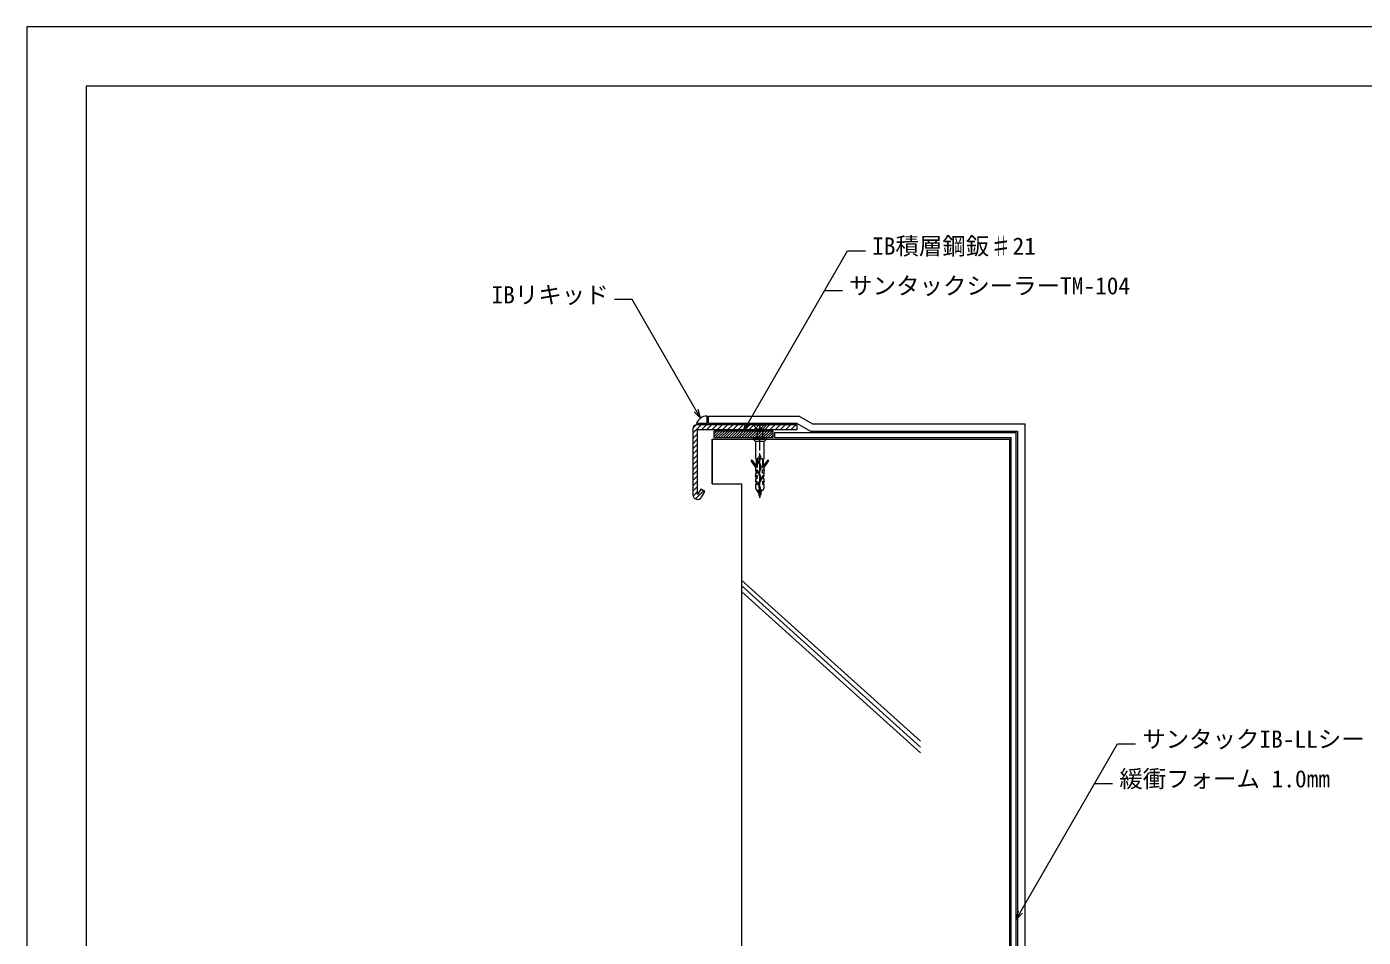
# Model space of a CAD drawing. Units: millimetres, scale not verified. Extents: x -840 to 840, y -594 to 594.
# Drawn here: x -840 to 58, y -18 to 594 of the extents above; entities that cross this region are included whole.
import ezdxf
from ezdxf.enums import TextEntityAlignment as Align

# ---------------------------------------------------------------- set-up
doc = ezdxf.new("R2010")
doc.units = ezdxf.units.MM
doc.header["$LTSCALE"] = 2
doc.linetypes.add('CHAIN1', pattern=[8, 5, -1, 1, -1])
for name, color, linetype, lineweight in [('0-0_IBｼｰﾄ', 7, 'Continuous', 5), ('0-1_ブチルﾃｰﾌﾟ', 4, 'Continuous', 5), ('0-2_IBリキッド', 7, 'Continuous', 5), ('0-3_部材(ﾋﾞｽ類)', 7, 'Continuous', 5), ('0-4_中心線', 2, 'CHAIN1', 5), ('0-5_輪郭線', 2, 'Continuous', 5), ('0-6_図面枠', 7, 'Continuous', 5), ('0-7_文字', 5, 'Continuous', 5), ('0-B_部材(積層鋼板)', 4, 'Continuous', 5), ('0-D_寸法線', 7, 'Continuous', 5), ('0-E_躯体', 7, 'Continuous', 5), ('0-F_緩衝フォーム', 7, 'Continuous', 5)]:
    doc.layers.add(name, color=color, linetype=linetype, lineweight=lineweight)
doc.styles.add('ＭＳ ゴシック', font='')
doc.styles.get('ＭＳ ゴシック').set_extended_font_data('MS Gothic')

msp = doc.modelspace()

# ---------------------------------------------------------------- linework, layer by layer
at = {"layer": '0-0_IBｼｰﾄ'}
for p, q in [((-381.84, 332.564), (-321, 332.564)), ((-381.84, 327.564), (-381.84, 332.564)), ((-321, 332.564), (-312.051, 327.397)), ((-322.34, 327.564), (-381.84, 327.564)), ((-322.34, 327.564), (-313.391, 322.397)), ((-312.051, 327.397), (-169.031, 327.397)), ((-169.031, -254.612), (-169.031, 327.397)), ((-313.391, 322.397), (-174.031, 322.397)), ((-305.885, 318.064), (-234.977, 318.064)), ((-174.031, -256.432), (-174.031, 322.397))]:
    msp.add_line(p, q, dxfattribs=at)
at = {"layer": '0-1_ブチルﾃｰﾌﾟ'}
for p, q in [((-378.365, 322.057), (-378.024, 322.397)), ((-378.365, 320.289), (-376.257, 322.397)), ((-378.365, 318.522), (-374.489, 322.397)), ((-377.054, 318.064), (-372.721, 322.397)), ((-375.287, 318.064), (-370.953, 322.397)), ((-373.519, 318.064), (-369.186, 322.397)), ((-371.751, 318.064), (-367.418, 322.397)), ((-369.983, 318.064), (-365.65, 322.397)), ((-368.216, 318.064), (-363.882, 322.397)), ((-366.448, 318.064), (-362.115, 322.397)), ((-364.68, 318.064), (-360.347, 322.397)), ((-362.912, 318.064), (-358.579, 322.397)), ((-361.145, 318.064), (-356.811, 322.397)), ((-359.377, 318.064), (-355.043, 322.397)), ((-357.609, 318.064), (-353.276, 322.397)), ((-355.841, 318.064), (-351.508, 322.397)), ((-354.073, 318.064), (-349.74, 322.397)), ((-352.306, 318.064), (-347.972, 322.397)), ((-350.538, 318.064), (-346.205, 322.397)), ((-348.77, 318.064), (-344.437, 322.397)), ((-347.002, 318.064), (-342.669, 322.397)), ((-345.235, 318.064), (-340.901, 322.397)), ((-343.467, 318.064), (-339.134, 322.397)), ((-341.699, 318.064), (-338.365, 321.398)), ((-339.931, 318.064), (-338.365, 319.631))]:
    msp.add_line(p, q, dxfattribs=at)
at = {"layer": '0-1_ブチルﾃｰﾌﾟ', "color": 7}
msp.add_lwpolyline([(-378.365, 318.064), (-338.365, 318.064), (-338.365, 322.397), (-378.365, 322.397)], close=True, dxfattribs=at)
at = {"layer": '0-1_ブチルﾃｰﾌﾟ'}
msp.add_lwpolyline([(-378.365, 318.064), (-338.365, 318.064), (-338.365, 322.397), (-378.365, 322.397)], close=True, dxfattribs=at)
at = {"layer": '0-2_IBリキッド'}
for q in [(-382.84, 332.564), (-389.84, 327.564)]:
    msp.add_line((-382.84, 327.564), q, dxfattribs=at)
msp.add_arc((-382.84, 325.164), 7.4, 90, 161.07536, dxfattribs=at)
at = {"layer": '0-3_部材(ﾋﾞｽ類)'}
for p, q in [((-351.84, 326.564), (-342.84, 326.564)), ((-345.67, 323.734), (-349.01, 323.734)), ((-351.837, 317.064), (-342.842, 317.064)), ((-344.34, 315.549), (-350.34, 315.549)), ((-349.01, 317.666), (-349.01, 323.32)), ((-345.67, 323.32), (-345.67, 317.666)), ((-349.519, 299.061), (-349.717, 299.32)), ((-347.754, 303.535), (-348.323, 302.111)), ((-346.945, 297.878), (-348.313, 294.679)), ((-348.3, 301.244), (-346.952, 298.337)), ((-347.712, 303.55), (-348.292, 302.1)), ((-346.914, 297.865), (-348.283, 294.666)), ((-348.27, 301.258), (-346.922, 298.351)), ((-347.802, 294.459), (-346.432, 297.625)), ((-347.772, 294.446), (-346.401, 297.612)), ((-347.707, 301.865), (-347.136, 303.293)), ((-346.435, 298.582), (-347.703, 301.535)), ((-347.688, 304.637), (-347.688, 303.846)), ((-347.676, 301.853), (-347.096, 303.304)), ((-346.405, 298.596), (-347.672, 301.548)), ((-347.655, 304.656), (-347.655, 303.846)), ((-347.024, 303.846), (-347.024, 304.656)), ((-346.991, 303.846), (-346.991, 304.637)), ((-345.16, 299.061), (-344.962, 299.32)), ((-346.963, 290.166), (-348.511, 287.243)), ((-346.935, 290.149), (-348.481, 287.228)), ((-348.305, 293.8), (-346.926, 290.735)), ((-348.275, 293.813), (-346.896, 290.749)), ((-347.928, 286.95), (-346.342, 289.919)), ((-347.899, 286.935), (-346.312, 289.903)), ((-346.348, 291.057), (-347.796, 294.071)), ((-346.314, 291.064), (-347.766, 294.085)), ((-346.166, 282.666), (-349.177, 281.615)), ((-346.453, 282.666), (-349.177, 281.715)), ((-348.633, 282.666), (-348.547, 282.345)), ((-348.51, 286.093), (-347.785, 284.726)), ((-348.481, 286.109), (-347.755, 284.742)), ((-346.047, 282.666), (-348.256, 281.261)), ((-346.391, 279.889), (-348.031, 279.318)), ((-346.391, 279.789), (-348.031, 279.218)), ((-347.194, 285.058), (-347.922, 286.375)), ((-347.165, 285.074), (-347.893, 286.392)), ((-346.706, 280.204), (-347.798, 279.551)), ((-347.663, 284.368), (-347.696, 284.368)), ((-347.696, 284.368), (-347.676, 282.666)), ((-346.866, 279.607), (-347.672, 279.08)), ((-346.983, 284.368), (-347.016, 284.368)), ((-347.003, 282.666), (-346.983, 284.368))]:
    msp.add_line(p, q, dxfattribs=at)
for points in [[(-349.302, 324.027), (-351.84, 326.564), (-351.84, 326.864), (-342.84, 326.864), (-342.84, 326.564), (-345.377, 324.027)], [(-344.299, 315.608), (-342.842, 317.064), (-342.842, 317.666), (-351.837, 317.666), (-351.837, 317.064), (-350.38, 315.608)], [(-350.322, 315.466), (-350.322, 304.129), (-350.304, 304.129), (-350.233, 304.093), (-350.162, 304.093), (-350.09, 304.058), (-349.882, 304.011)], [(-344.797, 304.011), (-344.589, 304.058), (-344.517, 304.093), (-344.446, 304.093), (-344.375, 304.129), (-344.357, 304.129), (-344.357, 315.466)], [(-353.088, 302.252), (-350.34, 298.055), (-350.251, 296.455), (-349.184, 296.455), (-349.184, 294.233), (-350.34, 294.233), (-350.251, 292.615), (-349.237, 292.615), (-349.308, 290.41), (-350.34, 290.41), (-350.251, 288.793), (-349.38, 288.793), (-349.451, 286.57), (-350.34, 286.57), (-350.232, 284.43), (-349.59, 282.666), (-345.09, 282.666), (-344.447, 284.43), (-344.34, 286.57), (-345.228, 286.57), (-345.3, 288.793), (-344.428, 288.793), (-344.34, 290.41), (-345.371, 290.41), (-345.442, 292.615), (-344.428, 292.615), (-344.34, 294.233), (-345.495, 294.233), (-345.495, 296.455), (-344.428, 296.455), (-344.34, 298.055), (-341.591, 302.252)], [(-349.717, 303.809), (-349.717, 299.32), (-352.365, 302.785)], [(-350.251, 296.455), (-350.251, 296.206), (-349.948, 295.441), (-349.913, 294.233)], [(-347.688, 303.917), (-349.184, 303.917), (-349.184, 298.055), (-349.45, 298.055), (-349.45, 298.808)], [(-346.991, 303.917), (-345.495, 303.917), (-345.495, 298.055), (-345.229, 298.055), (-345.229, 298.808)], [(-342.314, 302.785), (-344.962, 299.32), (-344.962, 303.809)], [(-344.428, 296.455), (-344.428, 296.206), (-344.731, 295.441), (-344.766, 294.233)], [(-349.86, 290.41), (-349.877, 291.619), (-350.251, 292.419), (-350.251, 292.615)], [(-350.251, 288.793), (-350.251, 288.615), (-349.806, 287.779), (-349.788, 286.57)], [(-344.428, 288.793), (-344.428, 288.615), (-344.873, 287.779), (-344.891, 286.57)], [(-344.82, 290.41), (-344.802, 291.619), (-344.428, 292.419), (-344.428, 292.615)], [(-348.125, 282.666), (-348.547, 282.345), (-349.177, 281.715), (-349.177, 281.615), (-348.256, 281.261), (-347.798, 279.551), (-348.031, 279.318), (-348.031, 279.218), (-347.672, 279.08), (-347.34, 277.84), (-346.866, 279.607), (-346.391, 279.789), (-346.391, 279.889), (-346.706, 280.204), (-346.047, 282.666)], [(-347.663, 282.666), (-347.663, 283.643), (-347.016, 283.643), (-347.016, 282.666)]]:
    msp.add_lwpolyline(points, dxfattribs=at)
for centre, radius, start, end in [((-350.01, 323.32), 1, 0, 45), ((-344.67, 323.32), 1, 135, 180), ((-350.522, 315.466), 0.2, 0, 45), ((-344.157, 315.466), 0.2, 135, 180), ((-347.34, 305.225), 0.683, 300.64443, 239.35557), ((-347.34, 305.225), 0.65, 298.99242, 241.00758), ((-352.722, 302.513), 0.449, 37.38183, 215.39037), ((-349.924, 303.809), 0.207, 0, 78.37519), ((-349.95, 298.808), 0.5, 0, 30.42714), ((-347.306, 301.705), 1.095, 158.2146, 204.87271), ((-347.306, 301.705), 1.062, 158.17187, 204.87271), ((-348.451, 303.846), 0.763, 335.97512, 0), ((-347.306, 301.705), 0.431, 158.20137, 203.23665), ((-348.451, 303.846), 0.796, 338.19323, 0), ((-347.306, 301.705), 0.398, 158.19323, 203.23665), ((-348.451, 303.846), 1.427, 337.19074, 0), ((-348.451, 303.846), 1.46, 338.19323, 0), ((-347.464, 298.1), 0.564, 336.84042, 24.87271), ((-347.464, 298.1), 0.597, 336.84042, 24.87271), ((-347.528, 298.1), 1.194, 336.58818, 23.8287), ((-347.528, 298.1), 1.228, 336.58818, 23.8287), ((-344.729, 298.808), 0.5, 149.57286, 180), ((-344.755, 303.809), 0.207, 101.62481, 180), ((-341.957, 302.513), 0.449, 324.60963, 142.61817), ((-347.306, 294.249), 1.095, 156.84042, 204.22194), ((-347.306, 294.249), 1.062, 156.84042, 204.22194), ((-347.377, 294.272), 0.465, 156.27812, 205.66734), ((-347.377, 294.272), 0.431, 156.27812, 205.66734), ((-347.43, 290.482), 0.564, 325.90086, 26.66039), ((-347.43, 290.482), 0.597, 326.07565, 26.59167), ((-347.395, 290.482), 1.194, 331.85925, 28.78795), ((-347.395, 290.482), 1.228, 331.85949, 28.27499), ((-347.426, 286.669), 1.228, 152.09899, 207.95156), ((-347.426, 286.669), 1.194, 152.09899, 207.95156), ((-347.402, 286.669), 0.597, 151.87656, 209.41932), ((-347.402, 286.669), 0.564, 151.87656, 209.43109), ((-348.459, 284.368), 0.763, 0, 27.95156), ((-348.459, 284.368), 0.796, 0, 27.95156), ((-348.443, 284.368), 1.427, 0, 28.91197), ((-348.443, 284.368), 1.46, 0, 28.91198)]:
    msp.add_arc(centre, radius, start, end, dxfattribs=at)
at = {"layer": '0-4_中心線'}
msp.add_line((-347.34, 277.496), (-347.34, 327.564), dxfattribs=at)
at = {"layer": '0-5_輪郭線'}
msp.add_lwpolyline([(800, 554), (-800, 554), (-800, -554), (800, -554)], close=True, dxfattribs=at)
at = {"layer": '0-6_図面枠'}
msp.add_lwpolyline([(840, -594), (840, 594), (-840, 594), (-840, -594)], close=True, dxfattribs=at)
at = {"layer": '0-B_部材(積層鋼板)'}
for p, q in [((-392.34, 321.026), (-386.801, 326.564)), ((-392.34, 324.064), (-392.34, 279.686)), ((-392.266, 324.635), (-390.41, 326.491)), ((-389.173, 279.888), (-389.173, 323.387)), ((-386.433, 323.397), (-383.266, 326.564)), ((-382.897, 323.397), (-379.73, 326.564)), ((-379.362, 323.397), (-376.195, 326.564)), ((-375.826, 323.397), (-372.659, 326.564)), ((-372.29, 323.397), (-369.124, 326.564)), ((-368.755, 323.397), (-365.588, 326.564)), ((-365.219, 323.397), (-362.053, 326.564)), ((-361.684, 323.397), (-358.517, 326.564)), ((-358.148, 323.397), (-354.982, 326.564)), ((-354.613, 323.397), (-351.446, 326.564)), ((-351.077, 323.397), (-347.911, 326.564)), ((-344.006, 323.397), (-340.84, 326.564)), ((-340.471, 323.397), (-337.304, 326.564)), ((-336.935, 323.397), (-333.768, 326.564)), ((-333.4, 323.397), (-330.233, 326.564)), ((-329.864, 323.397), (-326.697, 326.564)), ((-326.329, 323.397), (-323.162, 326.564)), ((-322.793, 323.397), (-322.34, 323.851)), ((-392.34, 317.491), (-389.173, 320.657)), ((-392.34, 313.955), (-389.173, 317.122)), ((-392.34, 310.42), (-389.173, 313.586)), ((-392.34, 306.884), (-389.173, 310.051)), ((-392.34, 303.348), (-389.173, 306.515)), ((-392.34, 299.813), (-389.173, 302.98)), ((-392.34, 296.277), (-389.173, 299.444)), ((-392.34, 292.742), (-389.173, 295.908)), ((-392.34, 289.206), (-389.173, 292.373)), ((-392.34, 285.671), (-389.173, 288.837)), ((-392.34, 282.135), (-389.173, 285.302)), ((-392.184, 278.755), (-389.173, 281.766)), ((-390.542, 276.862), (-385.122, 282.282))]:
    msp.add_line(p, q, dxfattribs=at)
at = {"layer": '0-B_部材(積層鋼板)', "color": 7}
for p, q in [((-392.34, 324.064), (-392.34, 279.686)), ((-322.34, 326.564), (-389.84, 326.564)), ((-389.173, 279.888), (-389.173, 323.387))]:
    msp.add_line(p, q, dxfattribs=at)
at = {"layer": '0-B_部材(積層鋼板)'}
for points in [[(-389.163, 323.397), (-347.34, 323.397), (-347.34, 326.564), (-389.84, 326.564)], [(-347.542, 323.397), (-347.34, 323.6), (-344.375, 326.564)], [(-386.513, 278.125), (-384.365, 281.845), (-387.107, 283.428), (-389.154, 279.883)]]:
    msp.add_lwpolyline(points, dxfattribs=at)
at = {"layer": '0-B_部材(積層鋼板)', "color": 7}
for points in [[(-389.163, 323.397), (-322.34, 323.397), (-322.34, 326.564)], [(-386.513, 278.125), (-384.365, 281.845), (-387.107, 283.428), (-389.154, 279.883)]]:
    msp.add_lwpolyline(points, dxfattribs=at)
at = {"layer": '0-B_部材(積層鋼板)'}
msp.add_lwpolyline([(-322.34, 326.564), (-347.34, 326.564), (-347.34, 323.397), (-322.34, 323.397)], close=True, dxfattribs=at)
for centre, radius, start, end in [((-389.84, 324.064), 2.5, 90, 180), ((-389.163, 323.387), 0.01, 90, 180), ((-389.217, 279.686), 3.123, 180, 330), ((-389.163, 279.888), 0.01, 180, 330)]:
    msp.add_arc(centre, radius, start, end, dxfattribs=at)
at = {"layer": '0-B_部材(積層鋼板)', "color": 7}
for centre, radius, start, end in [((-389.84, 324.064), 2.5, 90, 180), ((-389.163, 323.387), 0.01, 90, 180), ((-389.217, 279.686), 3.123, 180, 330), ((-389.163, 279.888), 0.01, 180, 330)]:
    msp.add_arc(centre, radius, start, end, dxfattribs=at)
at = {"layer": '0-D_寸法線'}
for p, q in [((-303.823, 416.867), (-291.823, 416.867)), ((-433.098, 410.787), (-445.098, 410.787)), ((-387.141, 331.186), (-433.098, 410.787)), ((-122.288, 85.72), (-110.288, 85.72))]:
    msp.add_line(p, q, dxfattribs=at)
for points in [[(-358.365, 322.397), (-288.427, 443.536), (-276.427, 443.536)], [(-391.383, 335.428), (-387.141, 331.186), (-388.694, 336.981)], [(-354.122, 326.64), (-358.365, 322.397), (-356.812, 328.193)], [(-175.031, -5.637), (-106.891, 112.388), (-94.891, 112.388)], [(-170.789, -1.394), (-175.031, -5.637), (-173.479, 0.159)]]:
    msp.add_lwpolyline(points, dxfattribs=at)
at = {"layer": '0-E_躯体'}
for p, q in [((-379.365, 317.064), (-179.365, 317.064)), ((-179.365, -282.936), (-179.365, 317.064)), ((-379.365, 287.064), (-359.365, 287.064)), ((-359.365, -282.936), (-359.365, 287.064)), ((-359.365, 222.176), (-239.299, 114.149)), ((-359.299, 218.268), (-239.299, 110.191)), ((-359.341, 214.448), (-239.299, 106.398))]:
    msp.add_line(p, q, dxfattribs=at)
msp.add_lwpolyline([(-379.365, 287.064), (-379.365, 317.064), (-379.365, 287.064)], dxfattribs=at)
at = {"layer": '0-F_緩衝フォーム'}
for p, q in [((-337.365, 321.397), (-175.031, 321.397)), ((-337.365, 318.064), (-337.365, 321.397)), ((-337.365, 318.064), (-178.365, 318.064)), ((-178.365, -281.936), (-178.365, 318.064)), ((-175.031, -278.603), (-175.031, 321.397))]:
    msp.add_line(p, q, dxfattribs=at)

# ---------------------------------------------------------------- texts
at = {"layer": '0-7_文字', "color": 7, "style": 'ＭＳ ゴシック'}
for s, p in [('IB積層鋼鈑♯21', (-271.886, 437.477)), ('サンタックシーラーTM-104', (-287.283, 410.808)), ('IBリキッド', (-527.668, 404.728)), ('サンタックIB-LLシート 1.5㎜', (-90.35, 106.329)), ('緩衝フォーム 1.0㎜', (-105.747, 79.661))]:
    msp.add_text(s, height=11.54, dxfattribs=at).set_placement(p, align=Align.BOTTOM_LEFT)

doc.saveas('drawing.dxf')
